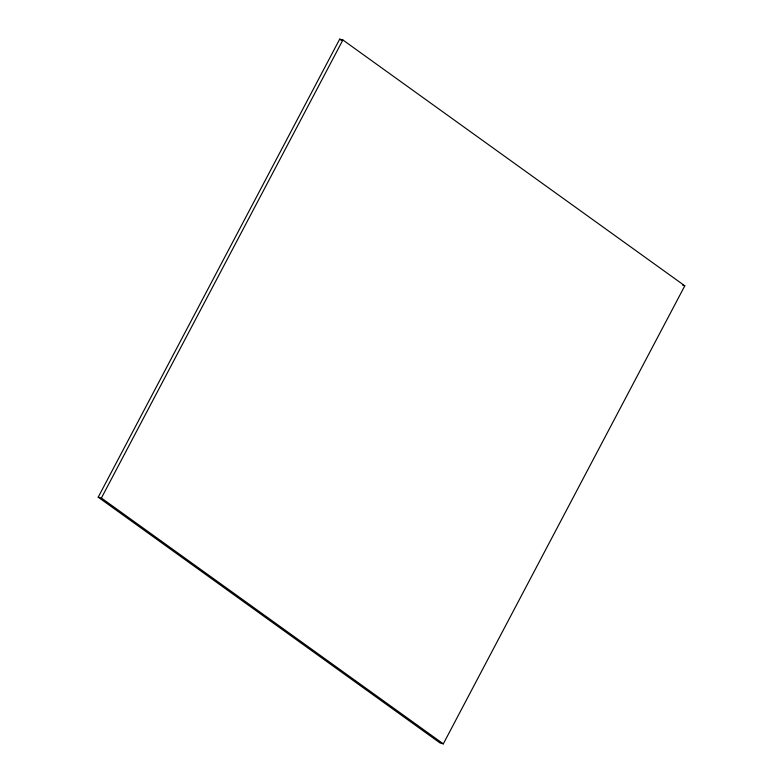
<?xml version="1.0" encoding="UTF-8"?>
<svg xmlns="http://www.w3.org/2000/svg" width="783" height="783" viewBox="0 0 783 783"><rect width="100%" height="100%" fill="white"/><g stroke="black" fill="none" stroke-linecap="round" stroke-linejoin="round"><path stroke-width="1.17" d="M98.198 497.195L339.695 39.15L342.885 39.982L684.802 285.805L443.305 743.85L440.115 743.018L98.198 497.195L101.389 498.027L443.305 743.85M101.389 498.027L342.885 39.982M682.678 285.257L684.802 285.805M339.695 39.15L341.672 40.579"/></g></svg>
